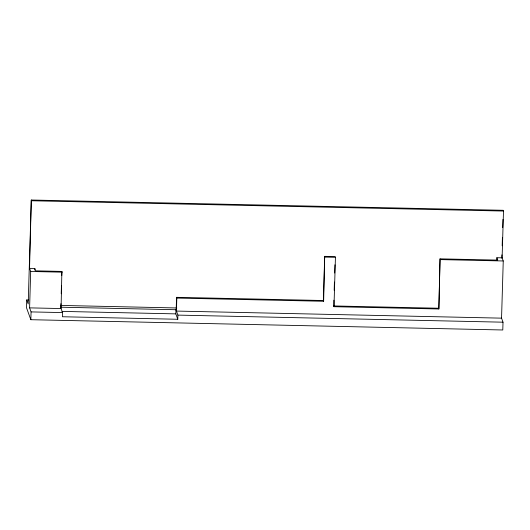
<?xml version="1.0" encoding="UTF-8"?>
<svg xmlns="http://www.w3.org/2000/svg" width="530" height="530" viewBox="0 0 530 530"><rect width="100%" height="100%" fill="white"/><g stroke="black" fill="none" stroke-linecap="round" stroke-linejoin="round"><path stroke-width="0.79" d="M26.732 299.947L26.5 307.744L30.839 319.703L502.784 329.985L503.016 322.187L501.552 318.152L503.248 260.972L502.109 257.832L503.5 211.046L503.228 210.297L31.283 200.015L28.196 303.981L26.732 299.947L28.382 299.98M30.839 319.703L31.071 311.905L29.607 307.87L30.687 271.479L29.547 268.339L31.283 200.015M34.741 270.108L34.788 268.452L29.547 268.339M60.923 303.67L60.798 307.804L60.579 307.208L175.947 309.725L176.165 310.322L176.55 297.323L323.38 300.523L323.644 301.272L176.821 298.072L176.55 297.323M61.215 293.746L61.46 285.478M61.758 275.554L61.878 271.42L35.656 270.843L34.788 268.452M176.821 298.072L176.437 311.07L177.901 315.105L177.775 319.265L62.407 316.748L62.533 312.587L61.069 308.553L61.878 271.42M177.775 319.265L175.821 313.879L175.947 309.725M323.38 300.523L324.691 256.341L335.179 256.566L335.444 257.315L333.979 306.698L438.86 308.983L440.052 258.852L497.736 260.111L496.868 257.719L502.109 257.832M323.644 301.272L324.691 256.341M333.979 306.698L333.88 300.192M334.172 290.314L334.417 282.079M334.688 273.029L334.933 264.795M438.86 308.983L440.052 258.852M496.796 260.17L496.868 257.719M501.811 258.156L501.903 254.857M502.175 245.781L502.42 237.526M502.712 227.628L502.957 219.374M31.555 200.757L503.5 211.046M324.956 257.083L335.444 257.315M440.324 259.601L503.248 260.972M30.687 271.479L62.149 272.162M333.708 305.949L438.588 308.235M61.003 305.439L176.781 307.963M29.607 307.87L61.069 308.553M176.437 311.07L501.552 318.152M62.103 311.401L175.821 313.879M31.071 311.905L62.533 312.587M177.901 315.105L503.016 322.187"/></g></svg>
